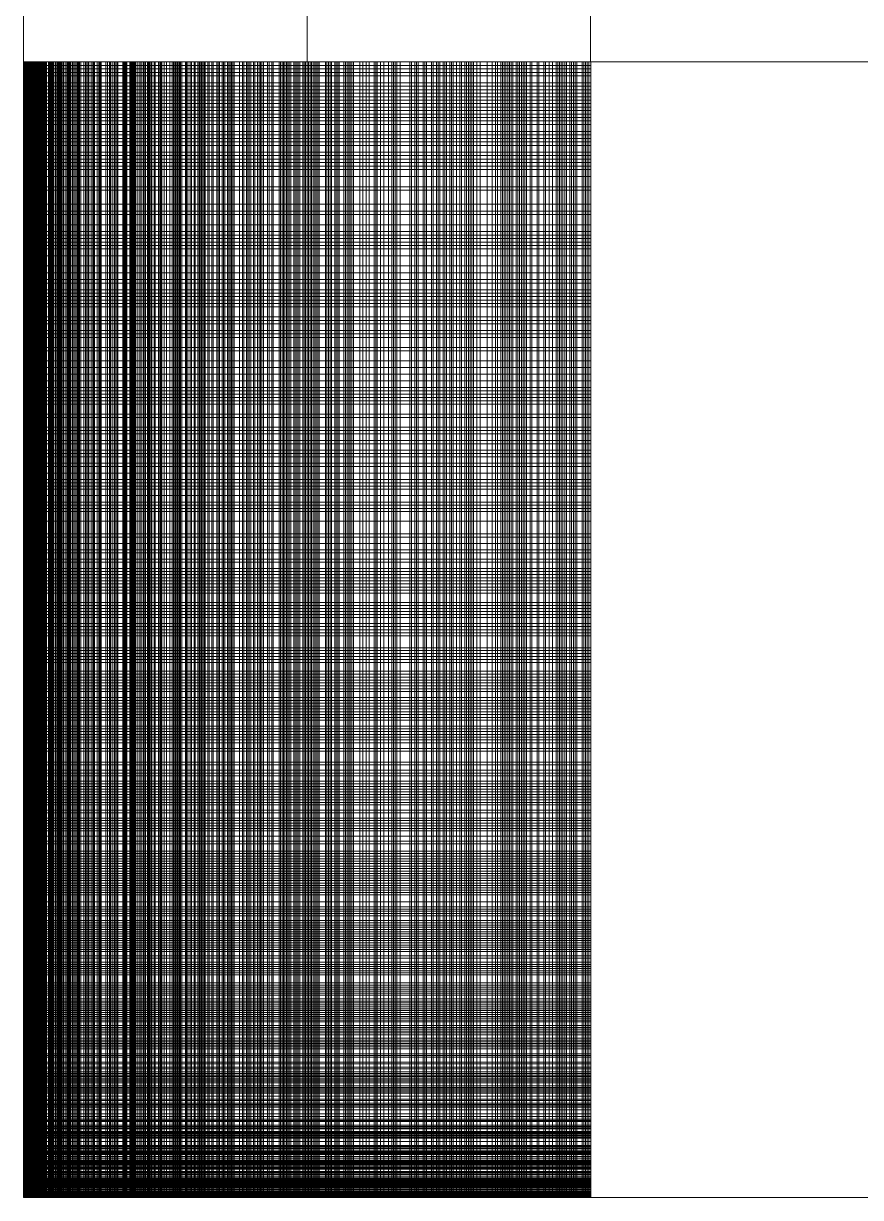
# Model space of a CAD drawing. Extents: x -57174 to 10055, y -18330 to 89882.
# Drawn here: x -42721 to -42278, y 69567 to 70187 of the extents above; entities that cross this region are included whole.
import ezdxf

# ---------------------------------------------------------------- set-up
doc = ezdxf.new("R2010")
doc.units = 0
doc.header["$LTSCALE"] = 50
doc.header["$MEASUREMENT"] = 0
doc.layers.add('SUPPLY', color=6, linetype='CONTINUOUS')

msp = doc.modelspace()

# ---------------------------------------------------------------- linework, layer by layer
at = {"layer": 'SUPPLY', "lineweight": 0}
for p, q in [((-42570.64, 69866.72), (-42570.64, 70666.72)), ((-32292.35, 70166.72, 3350), (-42420.64, 70166.72, 3350)), ((-42420.64, 69566.72), (-42420.64, 70166.72)), ((-42420.64, 69866.72), (-42570.64, 69866.72)), ((-32292.35, 69566.72, 3350), (-42420.64, 69566.72, 3350))]:
    msp.add_line(p, q, dxfattribs=at)
at = {"layer": 'SUPPLY', "lineweight": 0, "flags": 128}
for points, elevation in [([(-42720.53, 70366.73), (-42720.53, 70166.73), (-42420.76, 70166.73), (-42420.76, 70366.73), (-42720.53, 70366.73)], 4199.88), ([(-42720.46, 70166.75), (-42720.46, 69566.75)], 3520.87), ([(-42420.7, 70166.75), (-42720.46, 70166.75)], 3520.87), ([(-42720.46, 70166.75), (-42420.7, 70166.75)], 4042.82), ([(-42720.46, 69566.75), (-42720.46, 70166.75)], 4042.82), ([(-42720.46, 70164.92), (-42420.7, 70164.92)], 3520.87), ([(-42720.35, 70166.75), (-42720.35, 69566.75)], 4042.82), ([(-42720.29, 69566.75), (-42720.29, 70166.75)], 4042.82), ([(-42720.23, 69566.75), (-42720.23, 70166.75)], 4042.82), ([(-42720.17, 69566.75), (-42720.17, 70166.75)], 4042.82), ([(-42720.11, 69566.75), (-42720.11, 70166.75)], 4042.82), ([(-42720.05, 69566.75), (-42720.05, 70166.75)], 4042.82), ([(-42719.81, 69566.75), (-42719.81, 70166.75)], 4042.82), ([(-42719.7, 69566.75), (-42719.7, 70166.75)], 4042.82), ([(-42719.64, 69566.75), (-42719.64, 70166.75)], 4042.82), ([(-42719.58, 69566.75), (-42719.58, 70166.75)], 4042.82), ([(-42719.4, 69566.75), (-42719.4, 70166.75)], 4042.82), ([(-42719.28, 69566.75), (-42719.28, 70166.75)], 4042.82), ([(-42719.16, 69566.75), (-42719.16, 70166.75)], 4042.82), ([(-42718.99, 69566.75), (-42718.99, 70166.75)], 4042.82), ([(-42718.81, 69566.75), (-42718.81, 70166.75)], 4042.82), ([(-42718.63, 69566.75), (-42718.63, 70166.75)], 4042.82), ([(-42718.51, 69566.75), (-42718.51, 70166.75)], 4042.82), ([(-42718.4, 69566.75), (-42718.4, 70166.75)], 4042.82), ([(-42718.34, 69566.75), (-42718.34, 70166.75)], 4042.82), ([(-42718.1, 69566.75), (-42718.1, 70166.75)], 4042.82), ([(-42717.98, 69566.75), (-42717.98, 70166.75)], 4042.82), ([(-42717.86, 69566.75), (-42717.86, 70166.75)], 4042.82), ([(-42717.74, 69566.75), (-42717.74, 70166.75)], 4042.82), ([(-42717.63, 69566.75), (-42717.63, 70166.75)], 4042.82), ([(-42717.45, 69566.75), (-42717.45, 70166.75)], 4042.82), ([(-42717.33, 69566.75), (-42717.33, 70166.75)], 4042.82), ([(-42717.21, 69566.75), (-42717.21, 70166.75)], 4042.82), ([(-42717.09, 69566.75), (-42717.09, 70166.75)], 4042.82), ([(-42716.8, 69566.75), (-42716.8, 70166.75)], 4042.82), ([(-42716.68, 69566.75), (-42716.68, 70166.75)], 4042.82), ([(-42716.39, 69566.75), (-42716.39, 70166.75)], 4042.82), ([(-42716.21, 69566.75), (-42716.21, 70166.75)], 4042.82), ([(-42716.03, 69566.75), (-42716.03, 70166.75)], 4042.82), ([(-42715.73, 69566.75), (-42715.73, 70166.75)], 4042.82), ([(-42715.56, 69566.75), (-42715.56, 70166.75)], 4042.82), ([(-42715.38, 69566.75), (-42715.38, 70166.75)], 4042.82), ([(-42715.26, 69566.75), (-42715.26, 70166.75)], 4042.82), ([(-42715.08, 69566.75), (-42715.08, 70166.75)], 4042.82), ([(-42714.91, 69566.75), (-42714.91, 70166.75)], 4042.82), ([(-42714.73, 69566.75), (-42714.73, 70166.75)], 4042.82), ([(-42714.55, 69566.75), (-42714.55, 70166.75)], 4042.82), ([(-42714.14, 69566.75), (-42714.14, 70166.75)], 4042.82), ([(-42713.96, 69566.75), (-42713.96, 70166.75)], 4042.82), ([(-42713.78, 69566.75), (-42713.78, 70166.75)], 4042.82), ([(-42713.61, 69566.75), (-42713.61, 70166.75)], 4042.82), ([(-42713.37, 69566.75), (-42713.37, 70166.75)], 4042.82), ([(-42713.02, 69566.75), (-42713.02, 70166.75)], 4042.82), ([(-42712.6, 69566.75), (-42712.6, 70166.75)], 4042.82), ([(-42712.37, 69566.75), (-42712.37, 70166.75)], 4042.82), ([(-42712.13, 69566.75), (-42712.13, 70166.75)], 4042.82), ([(-42711.95, 69566.75), (-42711.95, 70166.75)], 4042.82), ([(-42711.72, 69566.75), (-42711.72, 70166.75)], 4042.82), ([(-42711.48, 69566.75), (-42711.48, 70166.75)], 4042.82), ([(-42711.3, 69566.75), (-42711.3, 70166.75)], 4042.82), ([(-42710.83, 69566.75), (-42710.83, 70166.75)], 4042.82), ([(-42710.59, 69566.75), (-42710.59, 70166.75)], 4042.82), ([(-42710.12, 69566.75), (-42710.12, 70166.75)], 4042.82), ([(-42709.88, 69566.75), (-42709.88, 70166.75)], 4042.82), ([(-42709.65, 69566.75), (-42709.65, 70166.75)], 4042.82), ([(-42709.41, 69566.75), (-42709.41, 70166.75)], 4042.82), ([(-42709.11, 69566.75), (-42709.11, 70166.75)], 4042.82), ([(-42708.88, 69566.75), (-42708.88, 70166.75)], 4042.82), ([(-42708.64, 69566.75), (-42708.64, 70166.75)], 4042.82), ([(-42708.35, 69566.75), (-42708.35, 70166.75)], 4042.82), ([(-42707.34, 69566.75), (-42707.34, 70166.75)], 4042.82), ([(-42706.75, 69566.75), (-42706.75, 70166.75)], 4042.82), ([(-42706.51, 69566.75), (-42706.51, 70166.75)], 4042.82), ([(-42706.22, 69566.75), (-42706.22, 70166.75)], 4042.82), ([(-42705.92, 69566.75), (-42705.92, 70166.75)], 4042.82), ([(-42705.69, 69566.75), (-42705.69, 70166.75)], 4042.82), ([(-42705.39, 69566.75), (-42705.39, 70166.75)], 4042.82), ([(-42705.09, 69566.75), (-42705.09, 70166.75)], 4042.82), ([(-42704.8, 69566.75), (-42704.8, 70166.75)], 4042.82), ([(-42704.5, 69566.75), (-42704.5, 70166.75)], 4042.82), ([(-42703.62, 69566.75), (-42703.62, 70166.75)], 4042.82), ([(-42702.97, 69566.75), (-42702.97, 70166.75)], 4042.82), ([(-42702.67, 69566.75), (-42702.67, 70166.75)], 4042.82), ([(-42702.38, 69566.75), (-42702.38, 70166.75)], 4042.82), ([(-42702.08, 69566.75), (-42702.08, 70166.75)], 4042.82), ([(-42701.73, 69566.75), (-42701.73, 70166.75)], 4042.82), ([(-42701.43, 69566.75), (-42701.43, 70166.75)], 4042.82), ([(-42701.07, 69566.75), (-42701.07, 70166.75)], 4042.82), ([(-42700.78, 69566.75), (-42700.78, 70166.75)], 4042.82), ([(-42700.42, 69566.75), (-42700.42, 70166.75)], 4042.82), ([(-42699.77, 69566.75), (-42699.77, 70166.75)], 4042.82), ([(-42699.42, 69566.75), (-42699.42, 70166.75)], 4042.82), ([(-42699.12, 69566.75), (-42699.12, 70166.75)], 4042.82), ([(-42698.06, 69566.75), (-42698.06, 70166.75)], 4042.82), ([(-42697.35, 69566.75), (-42697.35, 70166.75)], 4042.82), ([(-42697, 69566.75), (-42697, 70166.75)], 4042.82), ([(-42696.64, 69566.75), (-42696.64, 70166.75)], 4042.82), ([(-42696.29, 69566.75), (-42696.29, 70166.75)], 4042.82), ([(-42695.93, 69566.75), (-42695.93, 70166.75)], 4042.82), ([(-42695.58, 69566.75), (-42695.58, 70166.75)], 4042.82), ([(-42694.81, 69566.75), (-42694.81, 70166.75)], 4042.82), ([(-42694.45, 69566.75), (-42694.45, 70166.75)], 4042.82), ([(-42693.69, 69566.75), (-42693.69, 70166.75)], 4042.82), ([(-42692.92, 69566.75), (-42692.92, 70166.75)], 4042.82), ([(-42692.15, 69566.75), (-42692.15, 70166.75)], 4042.82), ([(-42691.79, 69566.75), (-42691.79, 70166.75)], 4042.82), ([(-42691.38, 69566.75), (-42691.38, 70166.75)], 4042.82), ([(-42690.97, 69566.75), (-42690.97, 70166.75)], 4042.82), ([(-42690.2, 69566.75), (-42690.2, 70166.75)], 4042.82), ([(-42688.54, 69566.75), (-42688.54, 70166.75)], 4042.82), ([(-42687.72, 69566.75), (-42687.72, 70166.75)], 4042.82), ([(-42687.3, 69566.75), (-42687.3, 70166.75)], 4042.82), ([(-42686.47, 69566.75), (-42686.47, 70166.75)], 4042.82), ([(-42686.06, 69566.75), (-42686.06, 70166.75)], 4042.82), ([(-42684.76, 69566.75), (-42684.76, 70166.75)], 4042.82), ([(-42683.87, 69566.75), (-42683.87, 70166.75)], 4042.82), ([(-42683.46, 69566.75), (-42683.46, 70166.75)], 4042.82), ([(-42682.99, 69566.75), (-42682.99, 70166.75)], 4042.82), ([(-42681.63, 69566.75), (-42681.63, 70166.75)], 4042.82), ([(-42680.74, 69566.75), (-42680.74, 70166.75)], 4042.82), ([(-42680.27, 69566.75), (-42680.27, 70166.75)], 4042.82), ([(-42679.85, 69566.75), (-42679.85, 70166.75)], 4042.82), ([(-42679.38, 69566.75), (-42679.38, 70166.75)], 4042.82), ([(-42677.02, 69566.75), (-42677.02, 70166.75)], 4042.82), ([(-42676.07, 69566.75), (-42676.07, 70166.75)], 4042.82), ([(-42675.06, 69566.75), (-42675.06, 70166.75)], 4042.82), ([(-42674.59, 69566.75), (-42674.59, 70166.75)], 4042.82), ([(-42673.65, 69566.75), (-42673.65, 70166.75)], 4042.82), ([(-42672.64, 69566.75), (-42672.64, 70166.75)], 4042.82), ([(-42672.11, 69566.75), (-42672.11, 70166.75)], 4042.82), ([(-42671.1, 69566.75), (-42671.1, 70166.75)], 4042.82), ([(-42670.63, 69566.75), (-42670.63, 70166.75)], 4042.82), ([(-42668.09, 69566.75), (-42668.09, 70166.75)], 4042.82), ([(-42667.56, 69566.75), (-42667.56, 70166.75)], 4042.82), ([(-42667.03, 69566.75), (-42667.03, 70166.75)], 4042.82), ([(-42666.49, 69566.75), (-42666.49, 70166.75)], 4042.82), ([(-42665.96, 69566.75), (-42665.96, 70166.75)], 4042.82), ([(-42664.37, 69566.75), (-42664.37, 70166.75)], 4042.82), ([(-42663.83, 69566.75), (-42663.83, 70166.75)], 4042.82), ([(-42663.3, 69566.75), (-42663.3, 70166.75)], 4042.82), ([(-42662.77, 69566.75), (-42662.77, 70166.75)], 4042.82), ([(-42662.24, 69566.75), (-42662.24, 70166.75)], 4042.82), ([(-42661.71, 69566.75), (-42661.71, 70166.75)], 4042.82), ([(-42661.11, 69566.75), (-42661.11, 70166.75)], 4042.82), ([(-42660.05, 69566.75), (-42660.05, 70166.75)], 4042.82), ([(-42658.93, 69566.75), (-42658.93, 70166.75)], 4042.82), ([(-42658.34, 69566.75), (-42658.34, 70166.75)], 4042.82), ([(-42657.21, 69566.75), (-42657.21, 70166.75)], 4042.82), ([(-42656.68, 69566.75), (-42656.68, 70166.75)], 4042.82), ([(-42656.09, 69566.75), (-42656.09, 70166.75)], 4042.82), ([(-42654.97, 69566.75), (-42654.97, 70166.75)], 4042.82), ([(-42654.38, 69566.75), (-42654.38, 70166.75)], 4042.82), ([(-42653.84, 69566.75), (-42653.84, 70166.75)], 4042.82), ([(-42653.25, 69566.75), (-42653.25, 70166.75)], 4042.82), ([(-42652.66, 69566.75), (-42652.66, 70166.75)], 4042.82), ([(-42651.48, 69566.75), (-42651.48, 70166.75)], 4042.82), ([(-42650.89, 69566.75), (-42650.89, 70166.75)], 4042.82), ([(-42649.11, 69566.75), (-42649.11, 70166.75)], 4042.82), ([(-42648.52, 69566.75), (-42648.52, 70166.75)], 4042.82), ([(-42647.93, 69566.75), (-42647.93, 70166.75)], 4042.82), ([(-42647.34, 69566.75), (-42647.34, 70166.75)], 4042.82), ([(-42646.16, 69566.75), (-42646.16, 70166.75)], 4042.82), ([(-42644.92, 69566.75), (-42644.92, 70166.75)], 4042.82), ([(-42643.08, 69566.75), (-42643.08, 70166.75)], 4042.82), ([(-42641.84, 69566.75), (-42641.84, 70166.75)], 4042.82), ([(-42641.25, 69566.75), (-42641.25, 70166.75)], 4042.82), ([(-42640.6, 69566.75), (-42640.6, 70166.75)], 4042.82), ([(-42639.95, 69566.75), (-42639.95, 70166.75)], 4042.82), ([(-42639.36, 69566.75), (-42639.36, 70166.75)], 4042.82), ([(-42638.71, 69566.75), (-42638.71, 70166.75)], 4042.82), ([(-42638.12, 69566.75), (-42638.12, 70166.75)], 4042.82), ([(-42637.47, 69566.75), (-42637.47, 70166.75)], 4042.82), ([(-42636.82, 69566.75), (-42636.82, 70166.75)], 4042.82), ([(-42634.93, 69566.75), (-42634.93, 70166.75)], 4042.82), ([(-42634.28, 69566.75), (-42634.28, 70166.75)], 4042.82), ([(-42633.63, 69566.75), (-42633.63, 70166.75)], 4042.82), ([(-42632.33, 69566.75), (-42632.33, 70166.75)], 4042.82), ([(-42631.68, 69566.75), (-42631.68, 70166.75)], 4042.82), ([(-42630.38, 69566.75), (-42630.38, 70166.75)], 4042.82), ([(-42629.73, 69566.75), (-42629.73, 70166.75)], 4042.82), ([(-42628.37, 69566.75), (-42628.37, 70166.75)], 4042.82), ([(-42627.72, 69566.75), (-42627.72, 70166.75)], 4042.82), ([(-42627.06, 69566.75), (-42627.06, 70166.75)], 4042.82), ([(-42626.41, 69566.75), (-42626.41, 70166.75)], 4042.82), ([(-42625.71, 69566.75), (-42625.71, 70166.75)], 4042.82), ([(-42625.06, 69566.75), (-42625.06, 70166.75)], 4042.82), ([(-42624.4, 69566.75), (-42624.4, 70166.75)], 4042.82), ([(-42623.05, 69566.75), (-42623.05, 70166.75)], 4042.82), ([(-42622.34, 69566.75), (-42622.34, 70166.75)], 4042.82), ([(-42620.98, 69566.75), (-42620.98, 70166.75)], 4042.82), ([(-42620.33, 69566.75), (-42620.33, 70166.75)], 4042.82), ([(-42618.26, 69566.75), (-42618.26, 70166.75)], 4042.82), ([(-42617.55, 69566.75), (-42617.55, 70166.75)], 4042.82), ([(-42616.84, 69566.75), (-42616.84, 70166.75)], 4042.82), ([(-42615.48, 69566.75), (-42615.48, 70166.75)], 4042.82), ([(-42614.77, 69566.75), (-42614.77, 70166.75)], 4042.82), ([(-42614.06, 69566.75), (-42614.06, 70166.75)], 4042.82), ([(-42612.64, 69566.75), (-42612.64, 70166.75)], 4042.82), ([(-42611.93, 69566.75), (-42611.93, 70166.75)], 4042.82), ([(-42611.22, 69566.75), (-42611.22, 70166.75)], 4042.82), ([(-42610.51, 69566.75), (-42610.51, 70166.75)], 4042.82), ([(-42609.8, 69566.75), (-42609.8, 70166.75)], 4042.82), ([(-42609.09, 69566.75), (-42609.09, 70166.75)], 4042.82), ([(-42606.26, 69566.75), (-42606.26, 70166.75)], 4042.82), ([(-42604.78, 69566.75), (-42604.78, 70166.75)], 4042.82), ([(-42604.07, 69566.75), (-42604.07, 70166.75)], 4042.82), ([(-42602.59, 69566.75), (-42602.59, 70166.75)], 4042.82), ([(-42601.88, 69566.75), (-42601.88, 70166.75)], 4042.82), ([(-42601.17, 69566.75), (-42601.17, 70166.75)], 4042.82), ([(-42600.4, 69566.75), (-42600.4, 70166.75)], 4042.82), ([(-42598.93, 69566.75), (-42598.93, 70166.75)], 4042.82), ([(-42598.22, 69566.75), (-42598.22, 70166.75)], 4042.82), ([(-42596.74, 69566.75), (-42596.74, 70166.75)], 4042.82), ([(-42595.97, 69566.75), (-42595.97, 70166.75)], 4042.82), ([(-42595.26, 69566.75), (-42595.26, 70166.75)], 4042.82), ([(-42594.49, 69566.75), (-42594.49, 70166.75)], 4042.82), ([(-42593.73, 69566.75), (-42593.73, 70166.75)], 4042.82), ([(-42591.48, 69566.75), (-42591.48, 70166.75)], 4042.82), ([(-42590.71, 69566.75), (-42590.71, 70166.75)], 4042.82), ([(-42589.23, 69566.75), (-42589.23, 70166.75)], 4042.82), ([(-42588.46, 69566.75), (-42588.46, 70166.75)], 4042.82), ([(-42585.39, 69566.75), (-42585.39, 70166.75)], 4042.82), ([(-42584.62, 69566.75), (-42584.62, 70166.75)], 4042.82), ([(-42583.85, 69566.75), (-42583.85, 70166.75)], 4042.82), ([(-42583.08, 69566.75), (-42583.08, 70166.75)], 4042.82), ([(-42582.32, 69566.75), (-42582.32, 70166.75)], 4042.82), ([(-42581.55, 69566.75), (-42581.55, 70166.75)], 4042.82), ([(-42580.78, 69566.75), (-42580.78, 70166.75)], 4042.82), ([(-42580.01, 69566.75), (-42580.01, 70166.75)], 4042.82), ([(-42579.24, 69566.75), (-42579.24, 70166.75)], 4042.82), ([(-42577.65, 69566.75), (-42577.65, 70166.75)], 4042.82), ([(-42576.88, 69566.75), (-42576.88, 70166.75)], 4042.82), ([(-42576.11, 69566.75), (-42576.11, 70166.75)], 4042.82), ([(-42575.28, 69566.75), (-42575.28, 70166.75)], 4042.82), ([(-42574.51, 69566.75), (-42574.51, 70166.75)], 4042.82), ([(-42572.92, 69566.75), (-42572.92, 70166.75)], 4042.82), ([(-42572.15, 69566.75), (-42572.15, 70166.75)], 4042.82), ([(-42571.38, 69566.75), (-42571.38, 70166.75)], 4042.82), ([(-42570.55, 69566.75), (-42570.55, 70166.75)], 4042.82), ([(-42569.78, 69566.75), (-42569.78, 70166.75)], 4042.82), ([(-42568.96, 69566.75), (-42568.96, 70166.75)], 4042.82), ([(-42568.19, 69566.75), (-42568.19, 70166.75)], 4042.82), ([(-42567.36, 69566.75), (-42567.36, 70166.75)], 4042.82), ([(-42566.59, 69566.75), (-42566.59, 70166.75)], 4042.82), ([(-42565.76, 69566.75), (-42565.76, 70166.75)], 4042.82), ([(-42564.94, 69566.75), (-42564.94, 70166.75)], 4042.82), ([(-42564.17, 69566.75), (-42564.17, 70166.75)], 4042.82), ([(-42560.92, 69566.75), (-42560.92, 70166.75)], 4042.82), ([(-42560.09, 69566.75), (-42560.09, 70166.75)], 4042.82), ([(-42559.32, 69566.75), (-42559.32, 70166.75)], 4042.82), ([(-42558.49, 69566.75), (-42558.49, 70166.75)], 4042.82), ([(-42557.67, 69566.75), (-42557.67, 70166.75)], 4042.82), ([(-42556.01, 69566.75), (-42556.01, 70166.75)], 4042.82), ([(-42555.18, 69566.75), (-42555.18, 70166.75)], 4042.82), ([(-42554.41, 69566.75), (-42554.41, 70166.75)], 4042.82), ([(-42553.59, 69566.75), (-42553.59, 70166.75)], 4042.82), ([(-42551.1, 69566.75), (-42551.1, 70166.75)], 4042.82), ([(-42550.28, 69566.75), (-42550.28, 70166.75)], 4042.82), ([(-42549.45, 69566.75), (-42549.45, 70166.75)], 4042.82), ([(-42548.62, 69566.75), (-42548.62, 70166.75)], 4042.82), ([(-42547.79, 69566.75), (-42547.79, 70166.75)], 4042.82), ([(-42546.97, 69566.75), (-42546.97, 70166.75)], 4042.82), ([(-42546.14, 69566.75), (-42546.14, 70166.75)], 4042.82), ([(-42542.77, 69566.75), (-42542.77, 70166.75)], 4042.82), ([(-42541.11, 69566.75), (-42541.11, 70166.75)], 4042.82), ([(-42539.4, 69566.75), (-42539.4, 70166.75)], 4042.82), ([(-42537.74, 69566.75), (-42537.74, 70166.75)], 4042.82), ([(-42535.2, 69566.75), (-42535.2, 70166.75)], 4042.82), ([(-42534.32, 69566.75), (-42534.32, 70166.75)], 4042.82), ([(-42533.49, 69566.75), (-42533.49, 70166.75)], 4042.82), ([(-42531.77, 69566.75), (-42531.77, 70166.75)], 4042.82), ([(-42530.06, 69566.75), (-42530.06, 70166.75)], 4042.82), ([(-42527.52, 69566.75), (-42527.52, 70166.75)], 4042.82), ([(-42525.8, 69566.75), (-42525.8, 70166.75)], 4042.82), ([(-42524.92, 69566.75), (-42524.92, 70166.75)], 4042.82), ([(-42524.09, 69566.75), (-42524.09, 70166.75)], 4042.82), ([(-42523.2, 69566.75), (-42523.2, 70166.75)], 4042.82), ([(-42521.49, 69566.75), (-42521.49, 70166.75)], 4042.82), ([(-42516.29, 69566.75), (-42516.29, 70166.75)], 4042.82), ([(-42515.4, 69566.75), (-42515.4, 70166.75)], 4042.82), ([(-42513.69, 69566.75), (-42513.69, 70166.75)], 4042.82), ([(-42512.8, 69566.75), (-42512.8, 70166.75)], 4042.82), ([(-42511.91, 69566.75), (-42511.91, 70166.75)], 4042.82), ([(-42509.31, 69566.75), (-42509.31, 70166.75)], 4042.82), ([(-42508.42, 69566.75), (-42508.42, 70166.75)], 4042.82), ([(-42507.54, 69566.75), (-42507.54, 70166.75)], 4042.82), ([(-42504.88, 69566.75), (-42504.88, 70166.75)], 4042.82), ([(-42503.99, 69566.75), (-42503.99, 70166.75)], 4042.82), ([(-42502.22, 69566.75), (-42502.22, 70166.75)], 4042.82), ([(-42501.39, 69566.75), (-42501.39, 70166.75)], 4042.82), ([(-42500.5, 69566.75), (-42500.5, 70166.75)], 4042.82), ([(-42498.73, 69566.75), (-42498.73, 70166.75)], 4042.82), ([(-42497.84, 69566.75), (-42497.84, 70166.75)], 4042.82), ([(-42496.96, 69566.75), (-42496.96, 70166.75)], 4042.82), ([(-42495.18, 69566.75), (-42495.18, 70166.75)], 4042.82), ([(-42494.24, 69566.75), (-42494.24, 70166.75)], 4042.82), ([(-42493.35, 69566.75), (-42493.35, 70166.75)], 4042.82), ([(-42491.58, 69566.75), (-42491.58, 70166.75)], 4042.82), ([(-42489.8, 69566.75), (-42489.8, 70166.75)], 4042.82), ([(-42488.92, 69566.75), (-42488.92, 70166.75)], 4042.82), ([(-42487.14, 69566.75), (-42487.14, 70166.75)], 4042.82), ([(-42486.26, 69566.75), (-42486.26, 70166.75)], 4042.82), ([(-42485.31, 69566.75), (-42485.31, 70166.75)], 4042.82), ([(-42484.42, 69566.75), (-42484.42, 70166.75)], 4042.82), ([(-42483.54, 69566.75), (-42483.54, 70166.75)], 4042.82), ([(-42482.65, 69566.75), (-42482.65, 70166.75)], 4042.82), ([(-42480.82, 69566.75), (-42480.82, 70166.75)], 4042.82), ([(-42479.05, 69566.75), (-42479.05, 70166.75)], 4042.82), ([(-42475.44, 69566.75), (-42475.44, 70166.75)], 4042.82), ([(-42472.72, 69566.75), (-42472.72, 70166.75)], 4042.82), ([(-42470.95, 69566.75), (-42470.95, 70166.75)], 4042.82), ([(-42470, 69566.75), (-42470, 70166.75)], 4042.82), ([(-42468.23, 69566.75), (-42468.23, 70166.75)], 4042.82), ([(-42467.28, 69566.75), (-42467.28, 70166.75)], 4042.82), ([(-42466.4, 69566.75), (-42466.4, 70166.75)], 4042.82), ([(-42465.51, 69566.75), (-42465.51, 70166.75)], 4042.82), ([(-42464.56, 69566.75), (-42464.56, 70166.75)], 4042.82), ([(-42463.68, 69566.75), (-42463.68, 70166.75)], 4042.82), ([(-42462.73, 69566.75), (-42462.73, 70166.75)], 4042.82), ([(-42461.84, 69566.75), (-42461.84, 70166.75)], 4042.82), ([(-42460.01, 69566.75), (-42460.01, 70166.75)], 4042.82), ([(-42459.12, 69566.75), (-42459.12, 70166.75)], 4042.82), ([(-42458.24, 69566.75), (-42458.24, 70166.75)], 4042.82), ([(-42457.29, 69566.75), (-42457.29, 70166.75)], 4042.82), ([(-42456.4, 69566.75), (-42456.4, 70166.75)], 4042.82), ([(-42455.46, 69566.75), (-42455.46, 70166.75)], 4042.82), ([(-42454.57, 69566.75), (-42454.57, 70166.75)], 4042.82), ([(-42452.74, 69566.75), (-42452.74, 70166.75)], 4042.82), ([(-42451.85, 69566.75), (-42451.85, 70166.75)], 4042.82), ([(-42449.07, 69566.75), (-42449.07, 70166.75)], 4042.82), ([(-42448.19, 69566.75), (-42448.19, 70166.75)], 4042.82), ([(-42445.41, 69566.75), (-42445.41, 70166.75)], 4042.82), ([(-42444.52, 69566.75), (-42444.52, 70166.75)], 4042.82), ([(-42442.69, 69566.75), (-42442.69, 70166.75)], 4042.82), ([(-42440.86, 69566.75), (-42440.86, 70166.75)], 4042.82), ([(-42439.03, 69566.75), (-42439.03, 70166.75)], 4042.82), ([(-42438.08, 69566.75), (-42438.08, 70166.75)], 4042.82), ([(-42437.19, 69566.75), (-42437.19, 70166.75)], 4042.82), ([(-42436.25, 69566.75), (-42436.25, 70166.75)], 4042.82), ([(-42435.36, 69566.75), (-42435.36, 70166.75)], 4042.82), ([(-42434.41, 69566.75), (-42434.41, 70166.75)], 4042.82), ([(-42433.53, 69566.75), (-42433.53, 70166.75)], 4042.82), ([(-42431.7, 69566.75), (-42431.7, 70166.75)], 4042.82), ([(-42430.75, 69566.75), (-42430.75, 70166.75)], 4042.82), ([(-42429.86, 69566.75), (-42429.86, 70166.75)], 4042.82), ([(-42428.92, 69566.75), (-42428.92, 70166.75)], 4042.82), ([(-42428.03, 69566.75), (-42428.03, 70166.75)], 4042.82), ([(-42425.25, 69566.75), (-42425.25, 70166.75)], 4042.82), ([(-42424.37, 69566.75), (-42424.37, 70166.75)], 4042.82), ([(-42423.42, 69566.75), (-42423.42, 70166.75)], 4042.82), ([(-42422.53, 69566.75), (-42422.53, 70166.75)], 4042.82), ([(-42421.59, 69566.75), (-42421.59, 70166.75)], 4042.82), ([(-42420.7, 69566.75), (-42420.7, 70166.75)], 3520.87), ([(-42420.7, 69566.75), (-42420.7, 70166.75)], 4042.82), ([(-42720.46, 70163.08), (-42420.7, 70163.08)], 3520.87), ([(-42720.46, 70161.19), (-42420.7, 70161.19)], 3520.87), ([(-42720.46, 70159.36), (-42420.7, 70159.36)], 3520.87), ([(-42720.46, 70155.69), (-42420.7, 70155.69)], 3520.87), ([(-42720.46, 70153.86), (-42420.7, 70153.86)], 3520.87), ([(-42720.46, 70152.03), (-42420.7, 70152.03)], 3520.87), ([(-42720.46, 70150.2), (-42420.7, 70150.2)], 3520.87), ([(-42720.46, 70148.36), (-42420.7, 70148.36)], 3520.87), ([(-42720.46, 70146.53), (-42420.7, 70146.53)], 3520.87), ([(-42720.46, 70144.7), (-42420.7, 70144.7)], 3520.87), ([(-42720.46, 70142.87), (-42420.7, 70142.87)], 3520.87), ([(-42720.46, 70141.03), (-42420.7, 70141.03)], 3520.87), ([(-42720.46, 70139.2), (-42420.7, 70139.2)], 3520.87), ([(-42720.46, 70137.37), (-42420.7, 70137.37)], 3520.87), ([(-42720.46, 70135.54), (-42420.7, 70135.54)], 3520.87), ([(-42720.46, 70133.7), (-42420.7, 70133.7)], 3520.87), ([(-42720.46, 70130.04), (-42420.7, 70130.04)], 3520.87), ([(-42720.46, 70128.15), (-42420.7, 70128.15)], 3520.87), ([(-42720.46, 70126.32), (-42420.7, 70126.32)], 3520.87), ([(-42720.46, 70124.48), (-42420.7, 70124.48)], 3520.87), ([(-42720.46, 70122.65), (-42420.7, 70122.65)], 3520.87), ([(-42720.46, 70119.04), (-42420.7, 70119.04)], 3520.87), ([(-42720.46, 70117.21), (-42420.7, 70117.21)], 3520.87), ([(-42720.46, 70115.38), (-42420.7, 70115.38)], 3520.87), ([(-42720.46, 70113.55), (-42420.7, 70113.55)], 3520.87), ([(-42720.46, 70111.71), (-42420.7, 70111.71)], 3520.87), ([(-42720.46, 70109.88), (-42420.7, 70109.88)], 3520.87), ([(-42720.46, 70106.22), (-42420.7, 70106.22)], 3520.87), ([(-42720.46, 70100.72), (-42420.7, 70100.72)], 3520.87), ([(-42720.46, 70098.89), (-42420.7, 70098.89)], 3520.87), ([(-42720.46, 70091.62), (-42420.7, 70091.62)], 3520.87), ([(-42720.46, 70087.95), (-42420.7, 70087.95)], 3520.87), ([(-42720.46, 70086.12), (-42420.7, 70086.12)], 3520.87), ([(-42720.46, 70080.68), (-42420.7, 70080.68)], 3520.87), ([(-42720.46, 70077.07), (-42420.7, 70077.07)], 3520.87), ([(-42720.46, 70075.24), (-42420.7, 70075.24)], 3520.87), ([(-42720.46, 70073.41), (-42420.7, 70073.41)], 3520.87), ([(-42720.46, 70071.58), (-42420.7, 70071.58)], 3520.87), ([(-42720.46, 70069.8), (-42420.7, 70069.8)], 3520.87), ([(-42720.46, 70067.97), (-42420.7, 70067.97)], 3520.87), ([(-42720.46, 70064.36), (-42420.7, 70064.36)], 3520.87), ([(-42720.46, 70058.93), (-42420.7, 70058.93)], 3520.87), ([(-42720.46, 70055.32), (-42420.7, 70055.32)], 3520.87), ([(-42720.46, 70051.71), (-42420.7, 70051.71)], 3520.87), ([(-42720.46, 70049.88), (-42420.7, 70049.88)], 3520.87), ([(-42720.46, 70046.33), (-42420.7, 70046.33)], 3520.87), ([(-42720.46, 70044.5), (-42420.7, 70044.5)], 3520.87), ([(-42720.46, 70042.73), (-42420.7, 70042.73)], 3520.87), ([(-42720.46, 70040.9), (-42420.7, 70040.9)], 3520.87), ([(-42720.46, 70039.12), (-42420.7, 70039.12)], 3520.87), ([(-42720.46, 70037.35), (-42420.7, 70037.35)], 3520.87), ([(-42720.46, 70031.97), (-42420.7, 70031.97)], 3520.87), ([(-42720.46, 70030.14), (-42420.7, 70030.14)], 3520.87), ([(-42720.46, 70028.36), (-42420.7, 70028.36)], 3520.87), ([(-42720.46, 70024.82), (-42420.7, 70024.82)], 3520.87), ([(-42720.46, 70022.99), (-42420.7, 70022.99)], 3520.87), ([(-42720.46, 70021.21), (-42420.7, 70021.21)], 3520.87), ([(-42720.46, 70015.89), (-42420.7, 70015.89)], 3520.87), ([(-42720.46, 70014.12), (-42420.7, 70014.12)], 3520.87), ([(-42720.46, 70008.8), (-42420.7, 70008.8)], 3520.87), ([(-42720.46, 70005.25), (-42420.7, 70005.25)], 3520.87), ([(-42720.46, 70001.7), (-42420.7, 70001.7)], 3520.87), ([(-42720.46, 69998.16), (-42420.7, 69998.16)], 3520.87), ([(-42720.46, 69994.67), (-42420.7, 69994.67)], 3520.87), ([(-42720.46, 69992.9), (-42420.7, 69992.9)], 3520.87), ([(-42720.46, 69991.12), (-42420.7, 69991.12)], 3520.87), ([(-42720.46, 69989.41), (-42420.7, 69989.41)], 3520.87), ([(-42720.46, 69987.64), (-42420.7, 69987.64)], 3520.87), ([(-42720.46, 69985.86), (-42420.7, 69985.86)], 3520.87), ([(-42720.46, 69980.66), (-42420.7, 69980.66)], 3520.87), ([(-42720.46, 69978.89), (-42420.7, 69978.89)], 3520.87), ([(-42720.46, 69973.68), (-42420.7, 69973.68)], 3520.87), ([(-42720.46, 69971.91), (-42420.7, 69971.91)], 3520.87), ([(-42720.46, 69970.2), (-42420.7, 69970.2)], 3520.87), ([(-42720.46, 69966.71), (-42420.7, 69966.71)], 3520.87), ([(-42720.46, 69965), (-42420.7, 69965)], 3520.87), ([(-42720.46, 69961.51), (-42420.7, 69961.51)], 3520.87), ([(-42720.46, 69959.79), (-42420.7, 69959.79)], 3520.87), ([(-42720.46, 69958.08), (-42420.7, 69958.08)], 3520.87), ([(-42720.46, 69954.65), (-42420.7, 69954.65)], 3520.87), ([(-42720.46, 69952.94), (-42420.7, 69952.94)], 3520.87), ([(-42720.46, 69949.51), (-42420.7, 69949.51)], 3520.87), ([(-42720.46, 69946.08), (-42420.7, 69946.08)], 3520.87), ([(-42720.46, 69944.36), (-42420.7, 69944.36)], 3520.87), ([(-42720.46, 69942.65), (-42420.7, 69942.65)], 3520.87), ([(-42720.46, 69940.94), (-42420.7, 69940.94)], 3520.87), ([(-42720.46, 69937.57), (-42420.7, 69937.57)], 3520.87), ([(-42720.46, 69934.14), (-42420.7, 69934.14)], 3520.87), ([(-42720.46, 69932.48), (-42420.7, 69932.48)], 3520.87), ([(-42720.46, 69930.77), (-42420.7, 69930.77)], 3520.87), ([(-42720.46, 69929.11), (-42420.7, 69929.11)], 3520.87), ([(-42720.46, 69924.03), (-42420.7, 69924.03)], 3520.87), ([(-42720.46, 69917.35), (-42420.7, 69917.35)], 3520.87), ([(-42720.46, 69915.69), (-42420.7, 69915.69)], 3520.87), ([(-42720.46, 69912.33), (-42420.7, 69912.33)], 3520.87), ([(-42720.46, 69909.01), (-42420.7, 69909.01)], 3520.87), ([(-42720.46, 69907.36), (-42420.7, 69907.36)], 3520.87), ([(-42720.46, 69904.05), (-42420.7, 69904.05)], 3520.87), ([(-42720.46, 69902.39), (-42420.7, 69902.39)], 3520.87), ([(-42720.46, 69899.08), (-42420.7, 69899.08)], 3520.87), ([(-42720.46, 69897.49), (-42420.7, 69897.49)], 3520.87), ([(-42720.46, 69895.83), (-42420.7, 69895.83)], 3520.87), ([(-42720.46, 69894.18), (-42420.7, 69894.18)], 3520.87), ([(-42720.46, 69892.58), (-42420.7, 69892.58)], 3520.87), ([(-42720.46, 69890.93), (-42420.7, 69890.93)], 3520.87), ([(-42720.46, 69889.27), (-42420.7, 69889.27)], 3520.87), ([(-42720.46, 69887.67), (-42420.7, 69887.67)], 3520.87), ([(-42720.46, 69886.02), (-42420.7, 69886.02)], 3520.87), ([(-42720.46, 69881.17), (-42420.7, 69881.17)], 3520.87), ([(-42720.46, 69879.58), (-42420.7, 69879.58)], 3520.87), ([(-42720.46, 69877.98), (-42420.7, 69877.98)], 3520.87), ([(-42720.46, 69876.33), (-42420.7, 69876.33)], 3520.87), ([(-42720.46, 69874.73), (-42420.7, 69874.73)], 3520.87), ([(-42720.46, 69873.13), (-42420.7, 69873.13)], 3520.87), ([(-42720.46, 69869.94), (-42420.7, 69869.94)], 3520.87), ([(-42720.46, 69868.34), (-42420.7, 69868.34)], 3520.87), ([(-42720.46, 69866.75), (-42420.7, 69866.75)], 3520.87), ([(-42720.46, 69865.15), (-42420.7, 69865.15)], 3520.87), ([(-42720.46, 69863.56), (-42420.7, 69863.56)], 3520.87), ([(-42720.46, 69857.23), (-42420.7, 69857.23)], 3520.87), ([(-42720.46, 69855.69), (-42420.7, 69855.69)], 3520.87), ([(-42720.46, 69854.1), (-42420.7, 69854.1)], 3520.87), ([(-42720.46, 69852.56), (-42420.7, 69852.56)], 3520.87), ([(-42720.46, 69850.97), (-42420.7, 69850.97)], 3520.87), ([(-42720.46, 69849.43), (-42420.7, 69849.43)], 3520.87), ([(-42720.46, 69844.76), (-42420.7, 69844.76)], 3520.87), ([(-42720.46, 69843.22), (-42420.7, 69843.22)], 3520.87), ([(-42720.46, 69841.68), (-42420.7, 69841.68)], 3520.87), ([(-42720.46, 69840.15), (-42420.7, 69840.15)], 3520.87), ([(-42720.46, 69838.61), (-42420.7, 69838.61)], 3520.87), ([(-42720.46, 69837.07), (-42420.7, 69837.07)], 3520.87), ([(-42720.46, 69835.54), (-42420.7, 69835.54)], 3520.87), ([(-42720.46, 69834), (-42420.7, 69834)], 3520.87), ([(-42720.46, 69830.93), (-42420.7, 69830.93)], 3520.87), ([(-42720.46, 69829.39), (-42420.7, 69829.39)], 3520.87), ([(-42720.46, 69827.91), (-42420.7, 69827.91)], 3520.87), ([(-42720.46, 69826.37), (-42420.7, 69826.37)], 3520.87), ([(-42720.46, 69824.84), (-42420.7, 69824.84)], 3520.87), ([(-42720.46, 69823.36), (-42420.7, 69823.36)], 3520.87), ([(-42720.46, 69821.88), (-42420.7, 69821.88)], 3520.87), ([(-42720.46, 69820.34), (-42420.7, 69820.34)], 3520.87), ([(-42720.46, 69818.87), (-42420.7, 69818.87)], 3520.87), ([(-42720.46, 69815.85), (-42420.7, 69815.85)], 3520.87), ([(-42720.46, 69814.37), (-42420.7, 69814.37)], 3520.87), ([(-42720.46, 69812.9), (-42420.7, 69812.9)], 3520.87), ([(-42720.46, 69811.42), (-42420.7, 69811.42)], 3520.87), ([(-42720.46, 69809.94), (-42420.7, 69809.94)], 3520.87), ([(-42720.46, 69808.46), (-42420.7, 69808.46)], 3520.87), ([(-42720.46, 69806.99), (-42420.7, 69806.99)], 3520.87), ([(-42720.46, 69804.03), (-42420.7, 69804.03)], 3520.87), ([(-42720.46, 69802.61), (-42420.7, 69802.61)], 3520.87), ([(-42720.46, 69796.76), (-42420.7, 69796.76)], 3520.87), ([(-42720.46, 69795.34), (-42420.7, 69795.34)], 3520.87), ([(-42720.46, 69792.44), (-42420.7, 69792.44)], 3520.87), ([(-42720.46, 69791.02), (-42420.7, 69791.02)], 3520.87), ([(-42720.46, 69789.61), (-42420.7, 69789.61)], 3520.87), ([(-42720.46, 69786.77), (-42420.7, 69786.77)], 3520.87), ([(-42720.46, 69785.29), (-42420.7, 69785.29)], 3520.87), ([(-42720.46, 69783.93), (-42420.7, 69783.93)], 3520.87), ([(-42720.46, 69782.51), (-42420.7, 69782.51)], 3520.87), ([(-42720.46, 69781.09), (-42420.7, 69781.09)], 3520.87), ([(-42720.46, 69779.67), (-42420.7, 69779.67)], 3520.87), ([(-42720.46, 69778.26), (-42420.7, 69778.26)], 3520.87), ([(-42720.46, 69776.9), (-42420.7, 69776.9)], 3520.87), ([(-42720.46, 69775.48), (-42420.7, 69775.48)], 3520.87), ([(-42720.46, 69774.12), (-42420.7, 69774.12)], 3520.87), ([(-42720.46, 69771.34), (-42420.7, 69771.34)], 3520.87), ([(-42720.46, 69769.92), (-42420.7, 69769.92)], 3520.87), ([(-42720.46, 69767.2), (-42420.7, 69767.2)], 3520.87), ([(-42720.46, 69765.84), (-42420.7, 69765.84)], 3520.87), ([(-42720.46, 69764.48), (-42420.7, 69764.48)], 3520.87), ([(-42720.46, 69763.12), (-42420.7, 69763.12)], 3520.87), ([(-42720.46, 69761.76), (-42420.7, 69761.76)], 3520.87), ([(-42720.46, 69760.4), (-42420.7, 69760.4)], 3520.87), ([(-42720.46, 69757.68), (-42420.7, 69757.68)], 3520.87), ([(-42720.46, 69755.02), (-42420.7, 69755.02)], 3520.87), ([(-42720.46, 69753.66), (-42420.7, 69753.66)], 3520.87), ([(-42720.46, 69749.7), (-42420.7, 69749.7)], 3520.87), ([(-42720.46, 69748.4), (-42420.7, 69748.4)], 3520.87), ([(-42720.46, 69747.04), (-42420.7, 69747.04)], 3520.87), ([(-42720.46, 69745.74), (-42420.7, 69745.74)], 3520.87), ([(-42720.46, 69744.44), (-42420.7, 69744.44)], 3520.87), ([(-42720.46, 69743.14), (-42420.7, 69743.14)], 3520.87), ([(-42720.46, 69741.84), (-42420.7, 69741.84)], 3520.87), ([(-42720.46, 69740.54), (-42420.7, 69740.54)], 3520.87), ([(-42720.46, 69739.24), (-42420.7, 69739.24)], 3520.87), ([(-42720.46, 69738), (-42420.7, 69738)], 3520.87), ([(-42720.46, 69736.7), (-42420.7, 69736.7)], 3520.87), ([(-42720.46, 69735.4), (-42420.7, 69735.4)], 3520.87), ([(-42720.46, 69734.16), (-42420.7, 69734.16)], 3520.87), ([(-42720.46, 69732.86), (-42420.7, 69732.86)], 3520.87), ([(-42720.46, 69731.62), (-42420.7, 69731.62)], 3520.87), ([(-42720.46, 69730.32), (-42420.7, 69730.32)], 3520.87), ([(-42720.46, 69729.07), (-42420.7, 69729.07)], 3520.87), ([(-42720.46, 69727.83), (-42420.7, 69727.83)], 3520.87), ([(-42720.46, 69726.59), (-42420.7, 69726.59)], 3520.87), ([(-42720.46, 69722.87), (-42420.7, 69722.87)], 3520.87), ([(-42720.46, 69720.38), (-42420.7, 69720.38)], 3520.87), ([(-42720.46, 69719.14), (-42420.7, 69719.14)], 3520.87), ([(-42720.46, 69717.96), (-42420.7, 69717.96)], 3520.87), ([(-42720.46, 69716.72), (-42420.7, 69716.72)], 3520.87), ([(-42720.46, 69715.48), (-42420.7, 69715.48)], 3520.87), ([(-42720.46, 69713.11), (-42420.7, 69713.11)], 3520.87), ([(-42720.46, 69711.87), (-42420.7, 69711.87)], 3520.87), ([(-42720.46, 69710.69), (-42420.7, 69710.69)], 3520.87), ([(-42720.46, 69709.51), (-42420.7, 69709.51)], 3520.87), ([(-42720.46, 69708.33), (-42420.7, 69708.33)], 3520.87), ([(-42720.46, 69707.14), (-42420.7, 69707.14)], 3520.87), ([(-42720.46, 69705.96), (-42420.7, 69705.96)], 3520.87), ([(-42720.46, 69704.78), (-42420.7, 69704.78)], 3520.87), ([(-42720.46, 69703.6), (-42420.7, 69703.6)], 3520.87), ([(-42720.46, 69702.47), (-42420.7, 69702.47)], 3520.87), ([(-42720.46, 69701.29), (-42420.7, 69701.29)], 3520.87), ([(-42720.46, 69700.11), (-42420.7, 69700.11)], 3520.87), ([(-42720.46, 69698.99), (-42420.7, 69698.99)], 3520.87), ([(-42720.46, 69697.8), (-42420.7, 69697.8)], 3520.87), ([(-42720.46, 69696.68), (-42420.7, 69696.68)], 3520.87), ([(-42720.46, 69694.43), (-42420.7, 69694.43)], 3520.87), ([(-42720.46, 69693.25), (-42420.7, 69693.25)], 3520.87), ([(-42720.46, 69691), (-42420.7, 69691)], 3520.87), ([(-42720.46, 69689.88), (-42420.7, 69689.88)], 3520.87), ([(-42720.46, 69688.82), (-42420.7, 69688.82)], 3520.87), ([(-42720.46, 69687.69), (-42420.7, 69687.69)], 3520.87), ([(-42720.46, 69686.57), (-42420.7, 69686.57)], 3520.87), ([(-42720.46, 69685.51), (-42420.7, 69685.51)], 3520.87), ([(-42720.46, 69684.38), (-42420.7, 69684.38)], 3520.87), ([(-42720.46, 69680.07), (-42420.7, 69680.07)], 3520.87), ([(-42720.46, 69679), (-42420.7, 69679)], 3520.87), ([(-42720.46, 69677.94), (-42420.7, 69677.94)], 3520.87), ([(-42720.46, 69676.88), (-42420.7, 69676.88)], 3520.87), ([(-42720.46, 69675.81), (-42420.7, 69675.81)], 3520.87), ([(-42720.46, 69674.75), (-42420.7, 69674.75)], 3520.87), ([(-42720.46, 69673.68), (-42420.7, 69673.68)], 3520.87), ([(-42720.46, 69671.62), (-42420.7, 69671.62)], 3520.87), ([(-42720.46, 69670.55), (-42420.7, 69670.55)], 3520.87), ([(-42720.46, 69669.55), (-42420.7, 69669.55)], 3520.87), ([(-42720.46, 69668.54), (-42420.7, 69668.54)], 3520.87), ([(-42720.46, 69667.48), (-42420.7, 69667.48)], 3520.87), ([(-42720.46, 69666.47), (-42420.7, 69666.47)], 3520.87), ([(-42720.46, 69665.47), (-42420.7, 69665.47)], 3520.87), ([(-42720.46, 69664.46), (-42420.7, 69664.46)], 3520.87), ([(-42720.46, 69663.46), (-42420.7, 69663.46)], 3520.87), ([(-42720.46, 69662.45), (-42420.7, 69662.45)], 3520.87), ([(-42720.46, 69661.45), (-42420.7, 69661.45)], 3520.87), ([(-42720.46, 69660.5), (-42420.7, 69660.5)], 3520.87), ([(-42720.46, 69659.5), (-42420.7, 69659.5)], 3520.87), ([(-42720.46, 69657.55), (-42420.7, 69657.55)], 3520.87), ([(-42720.46, 69656.6), (-42420.7, 69656.6)], 3520.87), ([(-42720.46, 69655.6), (-42420.7, 69655.6)], 3520.87), ([(-42720.46, 69654.65), (-42420.7, 69654.65)], 3520.87), ([(-42720.46, 69653.7), (-42420.7, 69653.7)], 3520.87), ([(-42720.46, 69652.76), (-42420.7, 69652.76)], 3520.87), ([(-42720.46, 69650.87), (-42420.7, 69650.87)], 3520.87), ([(-42720.46, 69649.92), (-42420.7, 69649.92)], 3520.87), ([(-42720.46, 69648.98), (-42420.7, 69648.98)], 3520.87), ([(-42720.46, 69648.09), (-42420.7, 69648.09)], 3520.87), ([(-42720.46, 69647.14), (-42420.7, 69647.14)], 3520.87), ([(-42720.46, 69646.26), (-42420.7, 69646.26)], 3520.87), ([(-42720.46, 69645.31), (-42420.7, 69645.31)], 3520.87), ([(-42720.46, 69642.59), (-42420.7, 69642.59)], 3520.87), ([(-42720.46, 69641.7), (-42420.7, 69641.7)], 3520.87), ([(-42720.46, 69640.82), (-42420.7, 69640.82)], 3520.87), ([(-42720.46, 69638.22), (-42420.7, 69638.22)], 3520.87), ([(-42720.46, 69637.33), (-42420.7, 69637.33)], 3520.87), ([(-42720.46, 69635.62), (-42420.7, 69635.62)], 3520.87), ([(-42720.46, 69634.79), (-42420.7, 69634.79)], 3520.87), ([(-42720.46, 69633.07), (-42420.7, 69633.07)], 3520.87), ([(-42720.46, 69632.25), (-42420.7, 69632.25)], 3520.87), ([(-42720.46, 69631.42), (-42420.7, 69631.42)], 3520.87), ([(-42720.46, 69630.59), (-42420.7, 69630.59)], 3520.87), ([(-42720.46, 69629.76), (-42420.7, 69629.76)], 3520.87), ([(-42720.46, 69628.94), (-42420.7, 69628.94)], 3520.87), ([(-42720.46, 69628.11), (-42420.7, 69628.11)], 3520.87), ([(-42720.46, 69627.34), (-42420.7, 69627.34)], 3520.87), ([(-42720.46, 69625.74), (-42420.7, 69625.74)], 3520.87), ([(-42720.46, 69624.92), (-42420.7, 69624.92)], 3520.87), ([(-42720.46, 69624.15), (-42420.7, 69624.15)], 3520.87), ([(-42720.46, 69623.38), (-42420.7, 69623.38)], 3520.87), ([(-42720.46, 69622.61), (-42420.7, 69622.61)], 3520.87), ([(-42720.46, 69621.84), (-42420.7, 69621.84)], 3520.87), ([(-42720.46, 69620.31), (-42420.7, 69620.31)], 3520.87), ([(-42720.46, 69618.77), (-42420.7, 69618.77)], 3520.87), ([(-42720.46, 69618.06), (-42420.7, 69618.06)], 3520.87), ([(-42720.46, 69616.58), (-42420.7, 69616.58)], 3520.87), ([(-42720.46, 69615.81), (-42420.7, 69615.81)], 3520.87), ([(-42720.46, 69615.1), (-42420.7, 69615.1)], 3520.87), ([(-42720.46, 69614.39), (-42420.7, 69614.39)], 3520.87), ([(-42720.46, 69612.98), (-42420.7, 69612.98)], 3520.87), ([(-42720.46, 69610.85), (-42420.7, 69610.85)], 3520.87), ([(-42720.46, 69609.49), (-42420.7, 69609.49)], 3520.87), ([(-42720.46, 69608.13), (-42420.7, 69608.13)], 3520.87), ([(-42720.46, 69607.48), (-42420.7, 69607.48)], 3520.87), ([(-42720.46, 69606.83), (-42420.7, 69606.83)], 3520.87), ([(-42720.46, 69604.88), (-42420.7, 69604.88)], 3520.87), ([(-42720.46, 69604.23), (-42420.7, 69604.23)], 3520.87), ([(-42720.46, 69603.58), (-42420.7, 69603.58)], 3520.87), ([(-42720.46, 69602.93), (-42420.7, 69602.93)], 3520.87), ([(-42720.46, 69601.68), (-42420.7, 69601.68)], 3520.87), ([(-42720.46, 69601.09), (-42420.7, 69601.09)], 3520.87), ([(-42720.46, 69600.5), (-42420.7, 69600.5)], 3520.87), ([(-42720.46, 69599.85), (-42420.7, 69599.85)], 3520.87), ([(-42720.46, 69599.26), (-42420.7, 69599.26)], 3520.87), ([(-42720.46, 69598.67), (-42420.7, 69598.67)], 3520.87), ([(-42720.46, 69598.08), (-42420.7, 69598.08)], 3520.87), ([(-42720.46, 69596.36), (-42420.7, 69596.36)], 3520.87), ([(-42720.46, 69594.12), (-42420.7, 69594.12)], 3520.87), ([(-42720.46, 69593.59), (-42420.7, 69593.59)], 3520.87), ([(-42720.46, 69593.05), (-42420.7, 69593.05)], 3520.87), ([(-42720.46, 69592.52), (-42420.7, 69592.52)], 3520.87), ([(-42720.46, 69591.46), (-42420.7, 69591.46)], 3520.87), ([(-42720.46, 69590.93), (-42420.7, 69590.93)], 3520.87), ([(-42720.46, 69590.39), (-42420.7, 69590.39)], 3520.87), ([(-42720.46, 69589.92), (-42420.7, 69589.92)], 3520.87), ([(-42720.46, 69589.39), (-42420.7, 69589.39)], 3520.87), ([(-42720.46, 69588.44), (-42420.7, 69588.44)], 3520.87), ([(-42720.46, 69587.44), (-42420.7, 69587.44)], 3520.87), ([(-42720.46, 69586.49), (-42420.7, 69586.49)], 3520.87), ([(-42720.46, 69586.02), (-42420.7, 69586.02)], 3520.87), ([(-42720.46, 69585.61), (-42420.7, 69585.61)], 3520.87), ([(-42720.46, 69585.13), (-42420.7, 69585.13)], 3520.87), ([(-42720.46, 69584.66), (-42420.7, 69584.66)], 3520.87), ([(-42720.46, 69584.25), (-42420.7, 69584.25)], 3520.87), ([(-42720.46, 69583.77), (-42420.7, 69583.77)], 3520.87), ([(-42720.46, 69582.95), (-42420.7, 69582.95)], 3520.87), ([(-42720.46, 69582.53), (-42420.7, 69582.53)], 3520.87), ([(-42720.46, 69582.12), (-42420.7, 69582.12)], 3520.87), ([(-42720.46, 69581.7), (-42420.7, 69581.7)], 3520.87), ([(-42720.46, 69580.52), (-42420.7, 69580.52)], 3520.87), ([(-42720.46, 69580.11), (-42420.7, 69580.11)], 3520.87), ([(-42720.46, 69579.75), (-42420.7, 69579.75)], 3520.87), ([(-42720.46, 69578.99), (-42420.7, 69578.99)], 3520.87), ([(-42720.46, 69578.63), (-42420.7, 69578.63)], 3520.87), ([(-42720.46, 69577.57), (-42420.7, 69577.57)], 3520.87), ([(-42720.46, 69576.86), (-42420.7, 69576.86)], 3520.87), ([(-42720.46, 69576.56), (-42420.7, 69576.56)], 3520.87), ([(-42720.46, 69576.21), (-42420.7, 69576.21)], 3520.87), ([(-42720.46, 69575.91), (-42420.7, 69575.91)], 3520.87), ([(-42720.46, 69575.56), (-42420.7, 69575.56)], 3520.87), ([(-42720.46, 69575.26), (-42420.7, 69575.26)], 3520.87), ([(-42720.46, 69574.67), (-42420.7, 69574.67)], 3520.87), ([(-42720.46, 69574.37), (-42420.7, 69574.37)], 3520.87), ([(-42720.46, 69574.08), (-42420.7, 69574.08)], 3520.87), ([(-42720.46, 69573.78), (-42420.7, 69573.78)], 3520.87), ([(-42720.46, 69573.25), (-42420.7, 69573.25)], 3520.87), ([(-42720.46, 69572.96), (-42420.7, 69572.96)], 3520.87), ([(-42720.46, 69572.48), (-42420.7, 69572.48)], 3520.87), ([(-42720.46, 69572.19), (-42420.7, 69572.19)], 3520.87), ([(-42720.46, 69571.95), (-42420.7, 69571.95)], 3520.87), ([(-42720.46, 69571.24), (-42420.7, 69571.24)], 3520.87), ([(-42720.46, 69571.06), (-42420.7, 69571.06)], 3520.87), ([(-42720.46, 69570.83), (-42420.7, 69570.83)], 3520.87), ([(-42720.46, 69570), (-42420.7, 69570)], 3520.87), ([(-42720.46, 69569.82), (-42420.7, 69569.82)], 3520.87), ([(-42720.46, 69569.65), (-42420.7, 69569.65)], 3520.87), ([(-42720.46, 69569.47), (-42420.7, 69569.47)], 3520.87), ([(-42720.46, 69569.29), (-42420.7, 69569.29)], 3520.87), ([(-42720.46, 69569), (-42420.7, 69569)], 3520.87), ([(-42720.46, 69568.82), (-42420.7, 69568.82)], 3520.87), ([(-42720.46, 69568.64), (-42420.7, 69568.64)], 3520.87), ([(-42720.46, 69568.52), (-42420.7, 69568.52)], 3520.87), ([(-42720.46, 69568.4), (-42420.7, 69568.4)], 3520.87), ([(-42720.46, 69568.23), (-42420.7, 69568.23)], 3520.87), ([(-42720.46, 69568.11), (-42420.7, 69568.11)], 3520.87), ([(-42720.46, 69567.87), (-42420.7, 69567.87)], 3520.87), ([(-42720.46, 69567.81), (-42420.7, 69567.81)], 3520.87), ([(-42720.46, 69567.69), (-42420.7, 69567.69)], 3520.87), ([(-42720.46, 69567.58), (-42420.7, 69567.58)], 3520.87), ([(-42720.46, 69567.52), (-42420.7, 69567.52)], 3520.87), ([(-42720.46, 69567.4), (-42420.7, 69567.4)], 3520.87), ([(-42720.46, 69567.34), (-42420.7, 69567.34)], 3520.87), ([(-42720.46, 69567.16), (-42420.7, 69567.16)], 3520.87), ([(-42720.46, 69567.04), (-42420.7, 69567.04)], 3520.87), ([(-42720.46, 69566.93), (-42420.7, 69566.93)], 3520.87), ([(-42720.46, 69566.87), (-42420.7, 69566.87)], 3520.87), ([(-42720.46, 69566.81), (-42420.7, 69566.81)], 3520.87), ([(-42720.46, 69566.75), (-42420.7, 69566.75)], 3520.87), ([(-42420.7, 69566.75), (-42720.46, 69566.75)], 4042.82)]:
    msp.add_lwpolyline(points, dxfattribs=dict(at, elevation=elevation))

doc.saveas('drawing.dxf')
